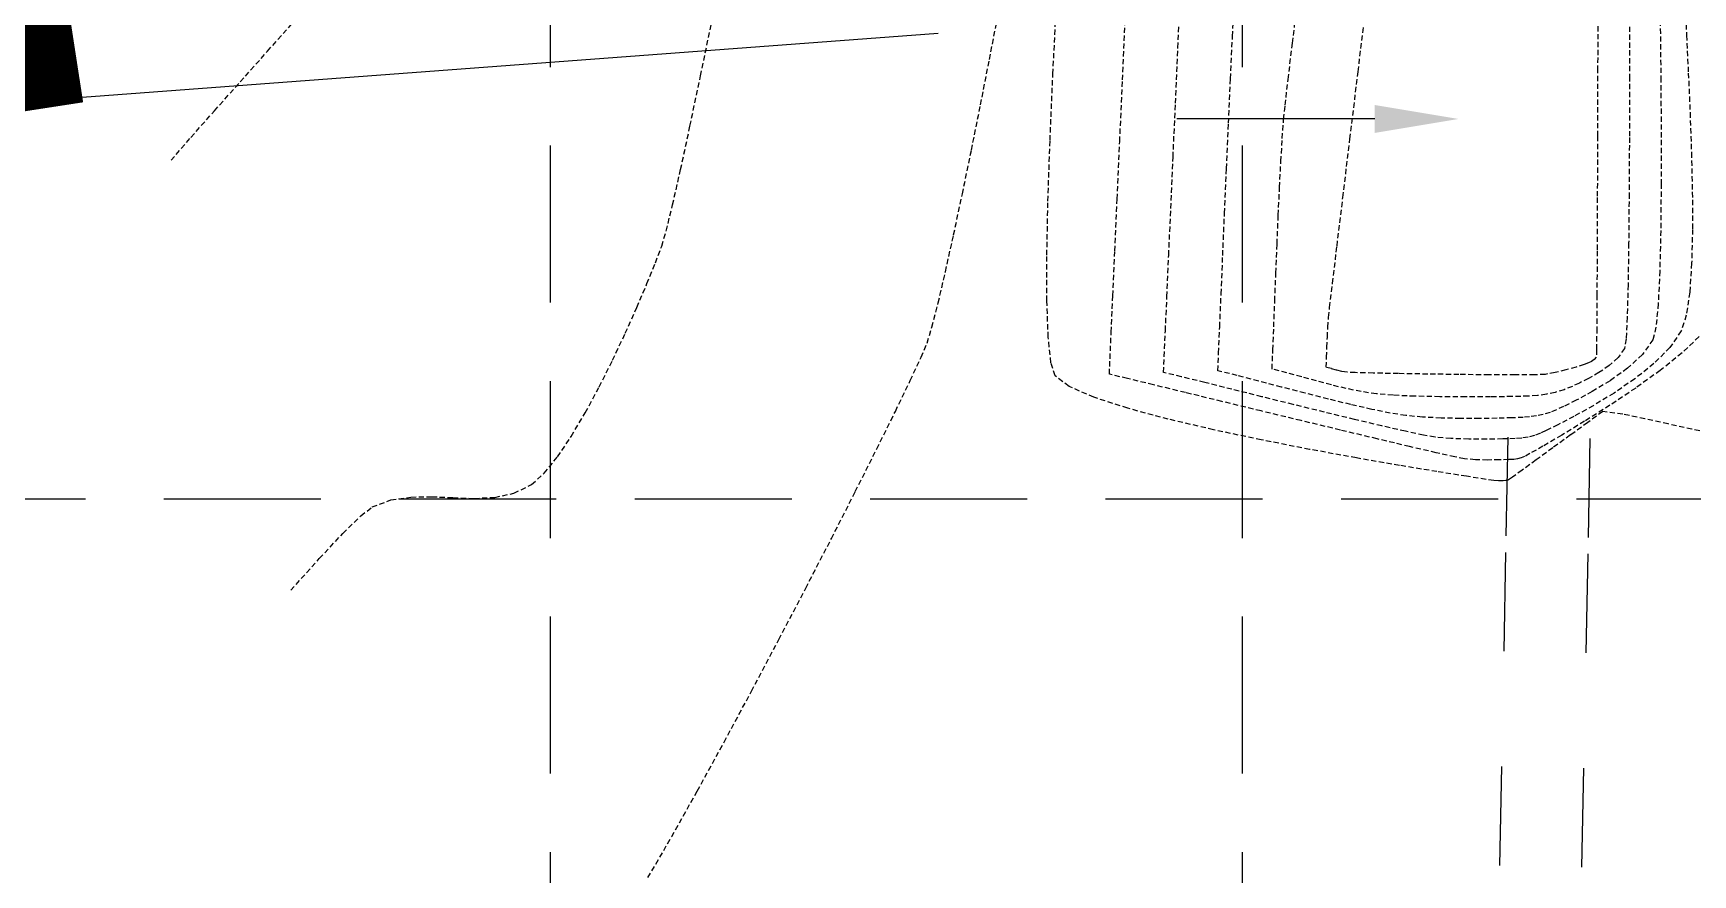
# Model space of a CAD drawing. Header units: inches. Extents: x 7994 to 10114, y 11164 to 12491.
# Drawn here: x 9856.3 to 9935.6, y 11610.9 to 11651.1 of the extents above; entities that cross this region are included whole.
import ezdxf

# ---------------------------------------------------------------- set-up
doc = ezdxf.new("R2010")
doc.units = ezdxf.units.IN
doc.header["$MEASUREMENT"] = 0
for name, pattern in [('HIDDEN', [0.375, 0.25, -0.125]), ('HIDDEN2', [0.1875, 0.125, -0.0625]), ('x4227topo$0$HIDDEN', [0.375, 0.25, -0.125])]:
    doc.linetypes.add(name, pattern=pattern)
for name, color, linetype in [('CONTOURS', 43, 'x4227topo$0$HIDDEN'), ('FILTER', 3, 'HIDDEN2'), ('GRID', 254, 'HIDDEN'), ('MISC-6', 6, 'Continuous'), ('SILT FENCE', 200, 'Continuous'), ('x4227topo$0$C-STRM-UNDR', 12, 'Continuous')]:
    doc.layers.add(name, color=color, linetype=linetype)

msp = doc.modelspace()

# ---------------------------------------------------------------- linework, layer by layer
at = {"layer": 'CONTOURS', "color": 43}
for p, q in [((9905.049, 11649.2, 1237), (9905.221, 11652.565, 1237)), ((9911.023, 11650.449, 1235), (9911.143, 11653.096, 1235)), ((9913.629, 11650.993, 1234), (9913.718, 11652.829, 1234)), ((9916.495, 11650.672, 1233), (9916.76, 11652.841, 1233)), ((9919.631, 11649.305, 1232), (9920.061, 11652.854, 1232)), ((9931.086, 11652.979, 1232), (9931.078, 11649.481, 1232)), ((9935.245, 11652.694, 1235), (9935.325, 11651.046, 1235)), ((9867.521, 11650.285, 1240), (9868.845, 11651.777, 1240)), ((9888.211, 11649.103, 1239), (9888.755, 11651.736, 1239)), ((9902.019, 11649.893, 1238), (9902.425, 11651.995, 1238)), ((9908.374, 11648.911, 1236), (9908.513, 11651.991, 1236)), ((9932.598, 11652.205, 1233), (9932.599, 11649.096, 1233)), ((9934.067, 11651.746, 1234), (9934.096, 11649.042, 1234)), ((9913.535, 11648.974, 1234), (9913.629, 11650.993, 1234)), ((9935.325, 11651.046, 1235), (9935.411, 11649.245, 1235)), ((9866.216, 11648.822, 1240), (9867.521, 11650.285, 1240)), ((9910.905, 11647.801, 1235), (9911.023, 11650.449, 1235)), ((9916.288, 11648.942, 1233), (9916.495, 11650.672, 1233)), ((9901.592, 11647.728, 1238), (9902.019, 11649.893, 1238)), ((9919.242, 11646.096, 1232), (9919.631, 11649.305, 1232)), ((9931.078, 11649.481, 1232), (9931.07, 11646.231, 1232)), ((9864.98, 11647.435, 1240), (9866.216, 11648.822, 1240)), ((9887.708, 11646.713, 1239), (9888.211, 11649.103, 1239)), ((9904.911, 11646.033, 1237), (9905.049, 11649.2, 1237)), ((9908.242, 11645.965, 1236), (9908.374, 11648.911, 1236)), ((9913.439, 11646.843, 1234), (9913.535, 11648.974, 1234)), ((9916.145, 11647.709, 1233), (9916.288, 11648.942, 1233)), ((9932.599, 11649.096, 1233), (9932.594, 11646.166, 1233)), ((9934.096, 11649.042, 1234), (9934.112, 11646.421, 1234)), ((9935.411, 11649.245, 1235), (9935.493, 11647.354, 1235)), ((9901.155, 11645.564, 1238), (9901.592, 11647.728, 1238)), ((9910.79, 11645.222, 1235), (9910.905, 11647.801, 1235)), ((9916.074, 11647.032, 1233), (9916.145, 11647.709, 1233)), ((9863.861, 11646.17, 1240), (9864.98, 11647.435, 1240)), ((9916.008, 11646.124, 1233), (9916.074, 11647.032, 1233)), ((9935.493, 11647.354, 1235), (9935.56, 11645.436, 1235)), ((9862.909, 11645.073, 1240), (9863.861, 11646.17, 1240)), ((9887.259, 11644.636, 1239), (9887.708, 11646.713, 1239)), ((9913.344, 11644.675, 1234), (9913.439, 11646.843, 1234)), ((9915.943, 11645.027, 1233), (9916.008, 11646.124, 1233)), ((9931.07, 11646.231, 1232), (9931.061, 11643.297, 1232)), ((9932.594, 11646.166, 1233), (9932.581, 11643.483, 1233)), ((9934.112, 11646.421, 1234), (9934.112, 11643.957, 1234)), ((9900.722, 11643.469, 1238), (9901.155, 11645.564, 1238)), ((9904.812, 11643.127, 1237), (9904.911, 11646.033, 1237)), ((9908.119, 11643.22, 1236), (9908.242, 11645.965, 1236)), ((9918.904, 11643.297, 1232), (9919.242, 11646.096, 1232)), ((9935.56, 11645.436, 1235), (9935.602, 11643.555, 1235)), ((9886.875, 11642.94, 1239), (9887.259, 11644.636, 1239)), ((9910.682, 11642.777, 1235), (9910.79, 11645.222, 1235)), ((9913.251, 11642.545, 1234), (9913.344, 11644.675, 1234)), ((9915.879, 11643.787, 1233), (9915.943, 11645.027, 1233)), ((9915.818, 11642.452, 1233), (9915.879, 11643.787, 1233)), ((9934.112, 11643.957, 1234), (9934.091, 11641.721, 1234)), ((9886.571, 11641.696, 1239), (9886.875, 11642.94, 1239)), ((9900.304, 11641.509, 1238), (9900.722, 11643.469, 1238)), ((9904.761, 11640.547, 1237), (9904.812, 11643.127, 1237)), ((9908.009, 11640.743, 1236), (9908.119, 11643.22, 1236)), ((9918.624, 11640.976, 1232), (9918.904, 11643.297, 1232)), ((9931.061, 11643.297, 1232), (9931.052, 11640.744, 1232)), ((9932.581, 11643.483, 1233), (9932.56, 11641.113, 1233)), ((9935.602, 11643.555, 1235), (9935.609, 11641.775, 1235)), ((9910.584, 11640.535, 1235), (9910.682, 11642.777, 1235)), ((9913.164, 11640.524, 1234), (9913.251, 11642.545, 1234)), ((9915.759, 11641.07, 1233), (9915.818, 11642.452, 1233)), ((9886.359, 11640.971, 1239), (9886.571, 11641.696, 1239)), ((9899.914, 11639.75, 1238), (9900.304, 11641.509, 1238)), ((9934.091, 11641.721, 1234), (9934.045, 11639.785, 1234)), ((9935.609, 11641.775, 1235), (9935.57, 11640.158, 1235)), ((9886.055, 11640.174, 1239), (9886.359, 11640.971, 1239)), ((9904.763, 11638.358, 1237), (9904.761, 11640.547, 1237)), ((9907.914, 11638.601, 1236), (9908.009, 11640.743, 1236)), ((9915.703, 11639.688, 1233), (9915.759, 11641.07, 1233)), ((9918.411, 11639.203, 1232), (9918.624, 11640.976, 1232)), ((9931.052, 11640.744, 1232), (9931.043, 11638.638, 1232)), ((9932.56, 11641.113, 1233), (9932.53, 11639.122, 1233)), ((9885.653, 11639.182, 1239), (9886.055, 11640.174, 1239)), ((9910.497, 11638.562, 1235), (9910.584, 11640.535, 1235)), ((9913.086, 11638.688, 1234), (9913.164, 11640.524, 1234)), ((9934.045, 11639.785, 1234), (9933.971, 11638.223, 1234)), ((9935.57, 11640.158, 1235), (9935.475, 11638.768, 1235)), ((9885.168, 11638.044, 1239), (9885.653, 11639.182, 1239)), ((9899.565, 11638.258, 1238), (9899.914, 11639.75, 1238)), ((9915.651, 11638.352, 1233), (9915.703, 11639.688, 1233)), ((9918.273, 11638.045, 1232), (9918.411, 11639.203, 1232)), ((9932.53, 11639.122, 1233), (9932.488, 11637.577, 1233)), ((9899.267, 11637.099, 1238), (9899.565, 11638.258, 1238)), ((9904.825, 11636.622, 1237), (9904.763, 11638.358, 1237)), ((9907.836, 11636.861, 1236), (9907.914, 11638.601, 1236)), ((9910.425, 11636.927, 1235), (9910.497, 11638.562, 1235)), ((9913.019, 11637.11, 1234), (9913.086, 11638.688, 1234)), ((9915.602, 11637.111, 1233), (9915.651, 11638.352, 1233)), ((9931.043, 11638.638, 1232), (9931.034, 11637.047, 1232)), ((9933.971, 11638.223, 1234), (9933.864, 11637.105, 1234)), ((9935.475, 11638.768, 1235), (9935.313, 11637.669, 1235)), ((9884.616, 11636.81, 1239), (9885.168, 11638.044, 1239)), ((9918.186, 11637.095, 1232), (9918.22, 11637.571, 1232)), ((9918.22, 11637.571, 1232), (9918.273, 11638.045, 1232)), ((9932.488, 11637.577, 1233), (9932.435, 11636.543, 1233)), ((9935.313, 11637.669, 1235), (9935.074, 11636.923, 1235)), ((9884.011, 11635.528, 1239), (9884.616, 11636.81, 1239)), ((9899.035, 11636.341, 1238), (9899.267, 11637.099, 1238)), ((9904.953, 11635.406, 1237), (9904.825, 11636.622, 1237)), ((9907.779, 11635.59, 1236), (9907.836, 11636.861, 1236)), ((9910.371, 11635.696, 1235), (9910.425, 11636.927, 1235)), ((9912.965, 11635.863, 1234), (9913.019, 11637.11, 1234)), ((9915.557, 11636.013, 1233), (9915.602, 11637.111, 1233)), ((9918.144, 11636.14, 1232), (9918.162, 11636.618, 1232)), ((9918.162, 11636.618, 1232), (9918.186, 11637.095, 1232)), ((9931.034, 11637.047, 1232), (9931.025, 11636.035, 1232)), ((9933.864, 11637.105, 1234), (9933.721, 11636.505, 1234)), ((9935.074, 11636.923, 1235), (9934.533, 11636.135, 1235)), ((9935.922, 11636.65, 1236), (9935.109, 11635.871, 1236)), ((9898.749, 11635.664, 1238), (9899.035, 11636.341, 1238)), ((9912.927, 11635.021, 1234), (9912.965, 11635.863, 1234)), ((9915.518, 11635.103, 1233), (9915.557, 11636.013, 1233)), ((9918.128, 11635.663, 1232), (9918.144, 11636.14, 1232)), ((9931.025, 11636.035, 1232), (9931.015, 11635.67, 1232)), ((9932.368, 11636.088, 1233), (9932.056, 11635.653, 1233)), ((9932.435, 11636.543, 1233), (9932.368, 11636.088, 1233)), ((9933.214, 11635.798, 1234), (9932.498, 11635.136, 1234)), ((9933.721, 11636.505, 1234), (9933.214, 11635.798, 1234)), ((9934.533, 11636.135, 1235), (9933.767, 11635.365, 1235)), ((9935.109, 11635.871, 1236), (9934.072, 11635.039, 1236)), ((9883.37, 11634.247, 1239), (9884.011, 11635.528, 1239)), ((9898.235, 11634.558, 1238), (9898.749, 11635.664, 1238)), ((9905.155, 11634.774, 1237), (9904.953, 11635.406, 1237)), ((9907.746, 11634.856, 1236), (9907.779, 11635.59, 1236)), ((9910.336, 11634.938, 1235), (9910.371, 11635.696, 1235)), ((9913.854, 11634.792, 1234), (9912.927, 11635.021, 1234)), ((9912.927, 11635.021, 1234), (9912.927, 11635.021, 1234)), ((9916.229, 11634.923, 1233), (9915.518, 11635.103, 1233)), ((9915.518, 11635.103, 1233), (9915.518, 11635.103, 1233)), ((9918.108, 11635.185, 1232), (9918.128, 11635.663, 1232)), ((9918.357, 11635.121, 1232), (9918.108, 11635.185, 1232)), ((9918.108, 11635.185, 1232), (9918.108, 11635.185, 1232)), ((9918.605, 11635.052, 1232), (9918.357, 11635.121, 1232)), ((9918.854, 11634.991, 1232), (9918.605, 11635.052, 1232)), ((9929.564, 11635.059, 1232), (9929.047, 11634.932, 1232)), ((9930.051, 11635.198, 1232), (9929.564, 11635.059, 1232)), ((9930.433, 11635.32, 1232), (9930.051, 11635.198, 1232)), ((9930.634, 11635.394, 1232), (9930.433, 11635.32, 1232)), ((9930.78, 11635.464, 1232), (9930.634, 11635.394, 1232)), ((9930.916, 11635.551, 1232), (9930.78, 11635.464, 1232)), ((9931.015, 11635.67, 1232), (9930.916, 11635.551, 1232)), ((9931.628, 11635.267, 1233), (9931.139, 11634.932, 1233)), ((9932.056, 11635.653, 1233), (9931.628, 11635.267, 1233)), ((9932.498, 11635.136, 1234), (9931.669, 11634.539, 1234)), ((9933.767, 11635.365, 1235), (9932.852, 11634.632, 1235)), ((9934.072, 11635.039, 1236), (9932.895, 11634.193, 1236)), ((9882.706, 11633.017, 1239), (9883.37, 11634.247, 1239)), ((9897.52, 11633.081, 1238), (9898.235, 11634.558, 1238)), ((9905.82, 11634.271, 1237), (9905.155, 11634.774, 1237)), ((9907.009, 11633.753, 1237), (9905.82, 11634.271, 1237)), ((9908.609, 11634.648, 1236), (9907.746, 11634.856, 1236)), ((9907.746, 11634.856, 1236), (9907.746, 11634.856, 1236)), ((9909.849, 11634.348, 1236), (9908.609, 11634.648, 1236)), ((9911.381, 11633.977, 1236), (9909.849, 11634.348, 1236)), ((9911.192, 11634.731, 1235), (9910.336, 11634.938, 1235)), ((9910.336, 11634.938, 1235), (9910.336, 11634.938, 1235)), ((9912.303, 11634.457, 1235), (9911.192, 11634.731, 1235)), ((9913.605, 11634.134, 1235), (9912.303, 11634.457, 1235)), ((9914.881, 11634.529, 1234), (9913.854, 11634.792, 1234)), ((9915.973, 11634.244, 1234), (9914.881, 11634.529, 1234)), ((9917.095, 11633.953, 1234), (9915.973, 11634.244, 1234)), ((9916.937, 11634.73, 1233), (9916.229, 11634.923, 1233)), ((9917.645, 11634.534, 1233), (9916.937, 11634.73, 1233)), ((9918.355, 11634.345, 1233), (9917.645, 11634.534, 1233)), ((9919.067, 11634.171, 1233), (9918.355, 11634.345, 1233)), ((9919.106, 11634.948, 1232), (9918.854, 11634.991, 1232)), ((9919.497, 11634.93, 1232), (9919.106, 11634.948, 1232)), ((9920.357, 11634.908, 1232), (9919.497, 11634.93, 1232)), ((9921.556, 11634.884, 1232), (9920.357, 11634.908, 1232)), ((9922.963, 11634.86, 1232), (9921.556, 11634.884, 1232)), ((9924.449, 11634.84, 1232), (9922.963, 11634.86, 1232)), ((9925.883, 11634.825, 1232), (9924.449, 11634.84, 1232)), ((9927.136, 11634.82, 1232), (9925.883, 11634.825, 1232)), ((9928.077, 11634.827, 1232), (9927.136, 11634.82, 1232)), ((9928.576, 11634.848, 1232), (9928.077, 11634.827, 1232)), ((9929.047, 11634.932, 1232), (9928.576, 11634.848, 1232)), ((9929.872, 11634.276, 1233), (9929.472, 11634.113, 1233)), ((9930.205, 11634.433, 1233), (9929.872, 11634.276, 1233)), ((9930.646, 11634.653, 1233), (9930.205, 11634.433, 1233)), ((9931.139, 11634.932, 1233), (9930.646, 11634.653, 1233)), ((9931.669, 11634.539, 1234), (9930.82, 11634.024, 1234)), ((9932.852, 11634.632, 1235), (9931.861, 11633.955, 1235)), ((9908.621, 11633.228, 1237), (9907.009, 11633.753, 1237)), ((9913.123, 11633.554, 1236), (9911.381, 11633.977, 1236)), ((9914.993, 11633.101, 1236), (9913.123, 11633.554, 1236)), ((9915.035, 11633.778, 1235), (9913.605, 11634.134, 1235)), ((9916.53, 11633.409, 1235), (9915.035, 11633.778, 1235)), ((9918.211, 11633.668, 1234), (9917.095, 11633.953, 1234)), ((9919.286, 11633.405, 1234), (9918.211, 11633.668, 1234)), ((9919.784, 11634.025, 1233), (9919.067, 11634.171, 1233)), ((9920.507, 11633.914, 1233), (9919.784, 11634.025, 1233)), ((9921.301, 11633.848, 1233), (9920.507, 11633.914, 1233)), ((9922.345, 11633.803, 1233), (9921.301, 11633.848, 1233)), ((9923.536, 11633.778, 1233), (9922.345, 11633.803, 1233)), ((9924.776, 11633.768, 1233), (9923.536, 11633.778, 1233)), ((9925.962, 11633.772, 1233), (9924.776, 11633.768, 1233)), ((9926.996, 11633.786, 1233), (9925.962, 11633.772, 1233)), ((9927.775, 11633.807, 1233), (9926.996, 11633.786, 1233)), ((9928.2, 11633.833, 1233), (9927.775, 11633.807, 1233)), ((9928.63, 11633.898, 1233), (9928.2, 11633.833, 1233)), ((9929.055, 11633.989, 1233), (9928.63, 11633.898, 1233)), ((9929.472, 11634.113, 1233), (9929.055, 11633.989, 1233)), ((9930.048, 11633.61, 1234), (9929.446, 11633.316, 1234)), ((9930.82, 11634.024, 1234), (9930.048, 11633.61, 1234)), ((9931.861, 11633.955, 1235), (9930.868, 11633.351, 1235)), ((9932.895, 11634.193, 1236), (9931.662, 11633.37, 1236)), ((9882.036, 11631.887, 1239), (9882.706, 11633.017, 1239)), ((9896.635, 11631.291, 1238), (9897.52, 11633.081, 1238)), ((9910.557, 11632.708, 1237), (9908.621, 11633.228, 1237)), ((9912.718, 11632.201, 1237), (9910.557, 11632.708, 1237)), ((9916.907, 11632.639, 1236), (9914.993, 11633.101, 1236)), ((9918.026, 11633.041, 1235), (9916.53, 11633.409, 1235)), ((9918.784, 11632.187, 1236), (9916.907, 11632.639, 1236)), ((9919.46, 11632.694, 1235), (9918.026, 11633.041, 1235)), ((9920.284, 11633.176, 1234), (9919.286, 11633.405, 1234)), ((9920.769, 11632.383, 1235), (9919.46, 11632.694, 1235)), ((9921.17, 11632.997, 1234), (9920.284, 11633.176, 1234)), ((9921.908, 11632.88, 1234), (9921.17, 11632.997, 1234)), ((9922.706, 11632.806, 1234), (9921.908, 11632.88, 1234)), ((9923.596, 11632.761, 1234), (9922.706, 11632.806, 1234)), ((9924.524, 11632.74, 1234), (9923.596, 11632.761, 1234)), ((9925.435, 11632.738, 1234), (9924.524, 11632.74, 1234)), ((9926.275, 11632.75, 1234), (9925.435, 11632.738, 1234)), ((9926.99, 11632.771, 1234), (9926.275, 11632.75, 1234)), ((9927.524, 11632.795, 1234), (9926.99, 11632.771, 1234)), ((9927.825, 11632.818, 1234), (9927.524, 11632.795, 1234)), ((9928.155, 11632.868, 1234), (9927.825, 11632.818, 1234)), ((9928.482, 11632.938, 1234), (9928.155, 11632.868, 1234)), ((9928.802, 11633.033, 1234), (9928.482, 11632.938, 1234)), ((9929.11, 11633.159, 1234), (9928.802, 11633.033, 1234)), ((9929.446, 11633.316, 1234), (9929.11, 11633.159, 1234)), ((9929.946, 11632.839, 1235), (9929.17, 11632.438, 1235)), ((9930.868, 11633.351, 1235), (9929.946, 11632.839, 1235)), ((9931.662, 11633.37, 1236), (9930.456, 11632.608, 1236)), ((9931.324, 11633.072, 1237), (9930.604, 11632.549, 1237)), ((9932.276, 11632.94, 1237), (9931.324, 11633.072, 1237)), ((9931.324, 11633.072, 1237), (9931.324, 11633.072, 1237)), ((9933.332, 11632.729, 1237), (9932.276, 11632.94, 1237)), ((9934.449, 11632.479, 1237), (9933.332, 11632.729, 1237)), ((9881.374, 11630.905, 1239), (9882.036, 11631.887, 1239)), ((9915.003, 11631.717, 1237), (9912.718, 11632.201, 1237)), ((9920.541, 11631.766, 1236), (9918.784, 11632.187, 1236)), ((9921.889, 11632.127, 1235), (9920.769, 11632.383, 1235)), ((9922.757, 11631.943, 1235), (9921.889, 11632.127, 1235)), ((9923.309, 11631.847, 1235), (9922.757, 11631.943, 1235)), ((9924.07, 11631.782, 1235), (9923.309, 11631.847, 1235)), ((9927.756, 11631.852, 1235), (9927.449, 11631.803, 1235)), ((9928.059, 11631.929, 1235), (9927.756, 11631.852, 1235)), ((9928.348, 11632.042, 1235), (9928.059, 11631.929, 1235)), ((9928.613, 11632.166, 1235), (9928.348, 11632.042, 1235)), ((9929.362, 11631.945, 1236), (9928.463, 11631.418, 1236)), ((9929.17, 11632.438, 1235), (9928.613, 11632.166, 1235)), ((9929.783, 11631.952, 1237), (9928.936, 11631.336, 1237)), ((9930.456, 11632.608, 1236), (9929.362, 11631.945, 1236)), ((9930.604, 11632.549, 1237), (9929.783, 11631.952, 1237)), ((9935.585, 11632.227, 1237), (9934.449, 11632.479, 1237)), ((9936.695, 11632.011, 1237), (9935.585, 11632.227, 1237)), ((9895.607, 11629.247, 1238), (9896.635, 11631.291, 1238)), ((9917.313, 11631.265, 1237), (9915.003, 11631.717, 1237)), ((9919.549, 11630.856, 1237), (9917.313, 11631.265, 1237)), ((9922.094, 11631.398, 1236), (9920.541, 11631.766, 1236)), ((9923.362, 11631.103, 1236), (9922.094, 11631.398, 1236)), ((9924.261, 11630.901, 1236), (9923.362, 11631.103, 1236)), ((9924.923, 11631.752, 1235), (9924.07, 11631.782, 1235)), ((9925.777, 11631.747, 1235), (9924.923, 11631.752, 1235)), ((9926.543, 11631.76, 1235), (9925.777, 11631.747, 1235)), ((9927.13, 11631.781, 1235), (9926.543, 11631.76, 1235)), ((9927.449, 11631.803, 1235), (9927.13, 11631.781, 1235)), ((9927.844, 11631.065, 1236), (9927.586, 11630.924, 1236)), ((9928.463, 11631.418, 1236), (9927.844, 11631.065, 1236)), ((9928.936, 11631.336, 1237), (9928.14, 11630.757, 1237)), ((9880.736, 11630.121, 1239), (9881.374, 11630.905, 1239)), ((9921.609, 11630.498, 1237), (9919.549, 11630.856, 1237)), ((9923.395, 11630.202, 1237), (9921.609, 11630.498, 1237)), ((9924.71, 11630.813, 1236), (9924.261, 11630.901, 1236)), ((9925.239, 11630.771, 1236), (9924.71, 11630.813, 1236)), ((9925.829, 11630.756, 1236), (9925.239, 11630.771, 1236)), ((9926.39, 11630.76, 1236), (9925.829, 11630.756, 1236)), ((9926.835, 11630.773, 1236), (9926.39, 11630.76, 1236)), ((9927.073, 11630.788, 1236), (9926.835, 11630.773, 1236)), ((9927.471, 11630.272, 1237), (9927.007, 11629.936, 1237)), ((9927.249, 11630.816, 1236), (9927.073, 11630.788, 1236)), ((9927.421, 11630.86, 1236), (9927.249, 11630.816, 1236)), ((9927.586, 11630.924, 1236), (9927.421, 11630.86, 1236)), ((9928.14, 11630.757, 1237), (9927.471, 11630.272, 1237)), ((9879.297, 11629.169, 1239), (9880.137, 11629.584, 1239)), ((9880.137, 11629.584, 1239), (9880.736, 11630.121, 1239)), ((9924.808, 11629.977, 1237), (9923.395, 11630.202, 1237)), ((9925.746, 11629.833, 1237), (9924.808, 11629.977, 1237)), ((9926.111, 11629.779, 1237), (9925.746, 11629.833, 1237)), ((9926.339, 11629.766, 1237), (9926.111, 11629.779, 1237)), ((9926.569, 11629.767, 1237), (9926.339, 11629.766, 1237)), ((9926.697, 11629.773, 1237), (9926.569, 11629.767, 1237)), ((9926.762, 11629.785, 1237), (9926.697, 11629.773, 1237)), ((9926.824, 11629.807, 1237), (9926.762, 11629.785, 1237)), ((9927.007, 11629.936, 1237), (9926.824, 11629.807, 1237)), ((9872.526, 11628.514, 1239), (9873.414, 11628.848, 1239)), ((9873.414, 11628.848, 1239), (9874.371, 11628.988, 1239)), ((9874.371, 11628.988, 1239), (9875.37, 11629.001, 1239)), ((9875.37, 11629.001, 1239), (9876.387, 11628.957, 1239)), ((9876.387, 11628.957, 1239), (9877.398, 11628.924, 1239)), ((9877.398, 11628.924, 1239), (9878.376, 11628.972, 1239)), ((9878.376, 11628.972, 1239), (9879.297, 11629.169, 1239)), ((9894.465, 11627.008, 1238), (9895.607, 11629.247, 1238)), ((9871.124, 11627.249, 1239), (9871.981, 11628.088, 1239)), ((9871.981, 11628.088, 1239), (9872.526, 11628.514, 1239)), ((9869.995, 11626.047, 1239), (9871.124, 11627.249, 1239)), ((9893.238, 11624.633, 1238), (9894.465, 11627.008, 1238)), ((9868.632, 11624.535, 1239), (9869.995, 11626.047, 1239)), ((9891.955, 11622.18, 1238), (9893.238, 11624.633, 1238)), ((9890.645, 11619.708, 1238), (9891.955, 11622.18, 1238)), ((9889.335, 11617.276, 1238), (9890.645, 11619.708, 1238)), ((9888.055, 11614.942, 1238), (9889.335, 11617.276, 1238)), ((9886.834, 11612.764, 1238), (9888.055, 11614.942, 1238)), ((9885.7, 11610.803, 1238), (9886.834, 11612.764, 1238))]:
    msp.add_line(p, q, dxfattribs=at)
at = {"layer": 'FILTER', "color": 7, "linetype": 'Continuous'}
msp.add_line((9847.134, 11647.223), (9899.559, 11651.147), dxfattribs=at)
at = {"layer": 'GRID', "color": 253, "linetype": 'HIDDEN', "ltscale": 30}
for p, q in [((9881.019, 12455.774), (9881.019, 11298.003)), ((9914.094, 12455.774), (9914.094, 11298.003)), ((8028.819, 11628.899), (10079.469, 11628.899))]:
    msp.add_line(p, q, dxfattribs=at)
at = {"layer": 'MISC-6', "color": 7}
msp.add_lwpolyline([(9920.428, 11647.05), (9910.976, 11647.05)], dxfattribs=at)
msp.add_solid([(9920.428, 11647.717), (9924.428, 11647.05), (9920.428, 11646.383)], dxfattribs=at)
at = {"layer": 'SILT FENCE', "const_width": 10}
msp.add_lwpolyline([(9853.769, 11647.084), (9846.119, 11696.775), (9842.784, 11910.269)], dxfattribs=at)
at = {"layer": 'x4227topo$0$C-STRM-UNDR', "color": 5, "linetype": 'Continuous'}
for p, q in [((9926.713, 11627.13), (9926.805, 11631.854)), ((9930.708, 11631.778), (9930.617, 11627.055)), ((9926.606, 11621.62), (9926.698, 11626.343)), ((9930.601, 11626.267), (9930.51, 11621.544)), ((9926.408, 11611.385), (9926.5, 11616.109)), ((9930.403, 11616.033), (9930.311, 11611.31))]:
    msp.add_line(p, q, dxfattribs=at)

doc.saveas('drawing.dxf')
